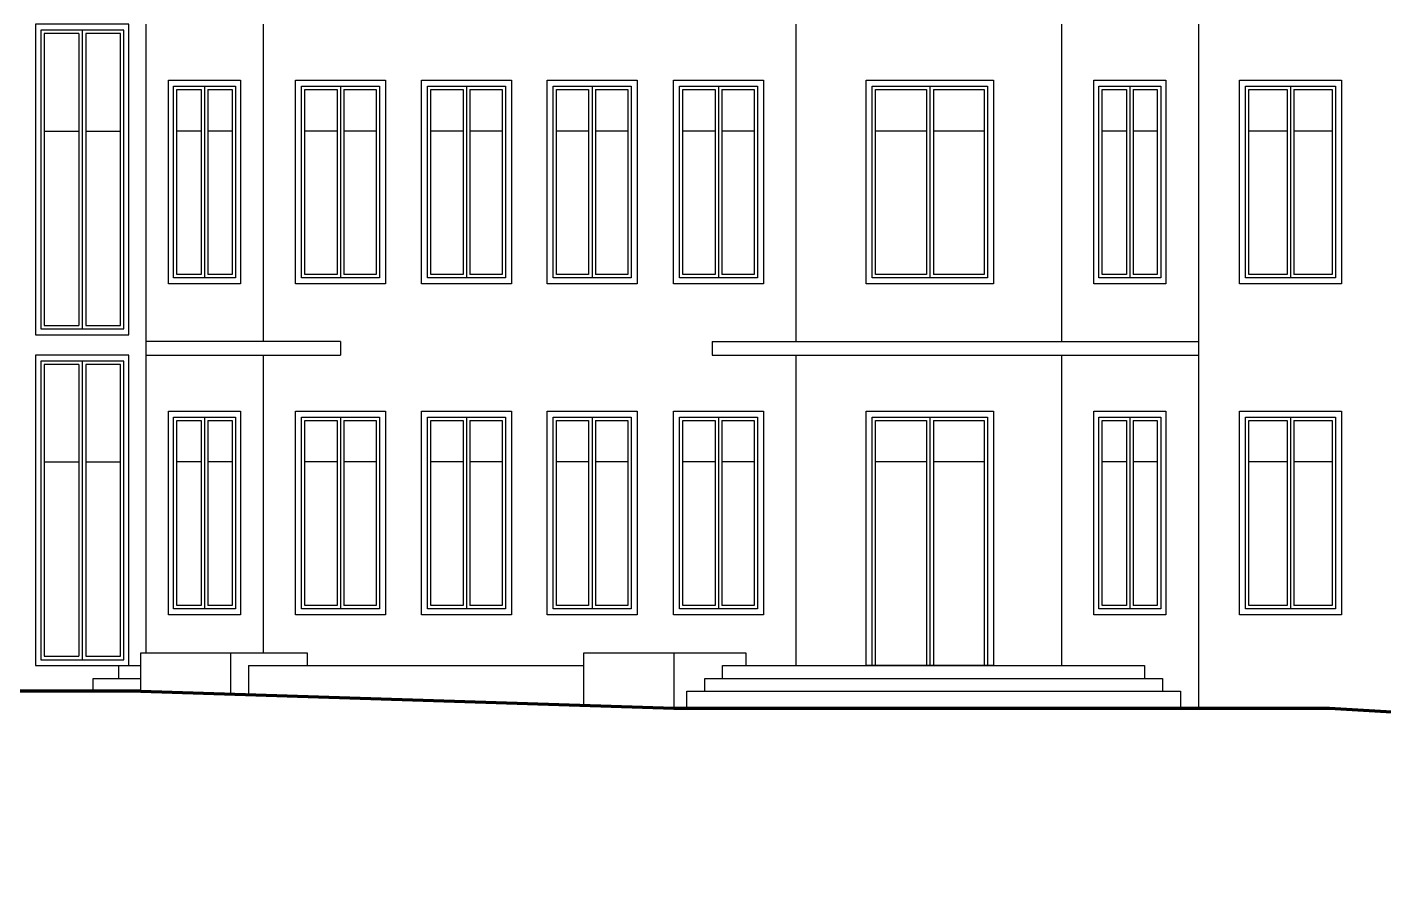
# Model space of a CAD drawing. Header units: inches. Extents: x -634 to 3638, y -6930911 to 5552.
# Drawn here: x 1330.36 to 1345.79, y 3474.09 to 3483.68 of the extents above; entities that cross this region are included whole.
import ezdxf

# ---------------------------------------------------------------- set-up
doc = ezdxf.new("R2010")
doc.units = ezdxf.units.IN
doc.header["$MEASUREMENT"] = 0
doc.linetypes.add('Dashed', pattern=[1128.888893, 564.444447, -564.444447])
for name, color, linetype, lineweight in [('ELEV', 134, 'Continuous', 18), ('WALLS', 7, 'Continuous', 70), ('фасады', 7, 'Continuous', 30), ('фасады2', 7, 'Continuous', 25)]:
    doc.layers.add(name, color=color, linetype=linetype, lineweight=lineweight)

msp = doc.modelspace()

# ---------------------------------------------------------------- hatches: boundary and pattern name
at = {"layer": 'ELEV', "linetype": 'Continuous'}
h = msp.add_hatch(dxfattribs=at)
h.set_pattern_fill('ANSI31', color=256, scale=0.01044, style=0)
h.set_pattern_definition([(45, (1262.311104, 3366.587935), (-0.02343928418428, 0.02343928418428), [])])
edge = h.paths.add_edge_path()
edge.add_ellipse((1445.78234, 3471.96182), major_axis=(0, 6932302.83262), ratio=0.00000001506, start_angle=89.999976115149, end_angle=270.000023884851)
edge.add_line((1445.67794, 3474.85168), (1445.67794, 3528.48347))
edge.add_line((1445.67794, 3528.48347), (1445.88675, 3528.48347))
edge.add_line((1445.88675, 3528.48347), (1445.88675, 3474.85168))

# ---------------------------------------------------------------- linework, layer by layer
at = {"layer": 'WALLS', "color": 7, "ltscale": 100}
for points in [[(1331.6593, 3476.13306), (1323.23236, 3476.13306)], [(1331.6593, 3476.13306), (1337.71875, 3475.94013)], [(1337.71875, 3475.94013), (1345.17384, 3475.94013)], [(1345.17384, 3475.94013), (1354.9378, 3475.36135)]]:
    msp.add_lwpolyline(points, dxfattribs=at)
at = {"layer": 'фасады', "color": 7, "linetype": 'Dashed', "ltscale": 100}
for points in [[(1331.71519, 3483.71508), (1331.71519, 3479.95301)], [(1333.04735, 3483.71508), (1333.04735, 3480.10735)], [(1339.10525, 3483.71508), (1339.10525, 3480.10735)], [(1342.12456, 3483.71508), (1342.12456, 3480.10735)], [(1343.68437, 3483.71508), (1343.68437, 3479.95301)], [(1333.92788, 3480.10735), (1331.71519, 3480.10735)], [(1333.92788, 3480.10735), (1333.92788, 3479.95301)], [(1338.15378, 3480.10735), (1338.15378, 3479.95301)], [(1338.15378, 3480.10735), (1343.68437, 3480.10735)], [(1331.71519, 3479.95301), (1331.71519, 3476.56714)], [(1331.71519, 3479.95301), (1333.92788, 3479.95301)], [(1333.04735, 3479.95301), (1333.04735, 3476.56714)], [(1338.15378, 3479.95301), (1343.68437, 3479.95301)], [(1339.10525, 3479.95301), (1339.10525, 3476.42245)], [(1342.12456, 3479.95301), (1342.12456, 3476.42245)], [(1343.68437, 3479.95301), (1343.68437, 3475.94013)], [(1331.6593, 3476.13306), (1331.6593, 3476.56714), (1332.67778, 3476.56714), (1332.67778, 3476.10063)], [(1332.67778, 3476.56714), (1333.55042, 3476.56714), (1333.55042, 3476.42245)], [(1336.69345, 3475.98836), (1336.69345, 3476.56714), (1337.71875, 3476.56714), (1337.71875, 3475.94013)], [(1337.71875, 3476.56714), (1338.53625, 3476.56714), (1338.53625, 3476.42245)], [(1330.82755, 3476.13306), (1330.82755, 3476.13306), (1331.11694, 3476.13306), (1331.11694, 3476.27775), (1331.40633, 3476.27775), (1331.40633, 3476.42245), (1331.6593, 3476.42245)], [(1332.88329, 3476.42245), (1336.69345, 3476.42245)], [(1332.88329, 3476.42245), (1332.88329, 3476.09409)], [(1338.27232, 3476.27775), (1338.27232, 3476.42245), (1343.06928, 3476.42245), (1343.06928, 3476.27775)], [(1331.11694, 3476.13306), (1331.6593, 3476.13306)], [(1331.40633, 3476.27775), (1331.6593, 3476.27775)], [(1337.86518, 3475.94013), (1337.86518, 3476.13306), (1343.4782, 3476.13306), (1343.4782, 3475.94013)], [(1338.06873, 3476.13306), (1338.06873, 3476.27775), (1343.27374, 3476.27775), (1343.27374, 3476.13306)]]:
    msp.add_lwpolyline(points, dxfattribs=at)
at = {"layer": 'фасады2', "color": 7, "ltscale": 100}
for p, q in [((1330.51904, 3483.64756), (1330.51904, 3480.25205)), ((1331.46438, 3483.64756), (1330.51904, 3483.64756)), ((1330.55763, 3483.60897), (1330.55763, 3480.29063)), ((1330.95313, 3483.60897), (1330.55763, 3483.60897)), ((1331.4258, 3483.60897), (1331.0303, 3483.60897)), ((1331.4258, 3480.29063), (1331.4258, 3483.60897)), ((1331.46438, 3480.25205), (1331.46438, 3483.64756)), ((1332.029, 3480.83083), (1332.029, 3483.0109)), ((1332.029, 3483.0109), (1332.73318, 3483.0109)), ((1332.06758, 3480.86941), (1332.06758, 3482.97232)), ((1332.06758, 3482.97232), (1332.34251, 3482.97232)), ((1332.41968, 3482.97232), (1332.6946, 3482.97232)), ((1332.6946, 3482.97232), (1332.6946, 3480.86941)), ((1332.73318, 3483.0109), (1332.73318, 3480.83083)), ((1333.48344, 3483.0109), (1334.37154, 3483.0109)), ((1333.48344, 3480.83083), (1333.48344, 3483.0109)), ((1333.52203, 3480.86941), (1333.52203, 3482.97232)), ((1333.52203, 3482.97232), (1333.88891, 3482.97232)), ((1334.37154, 3483.0109), (1334.37154, 3480.83083)), ((1334.91585, 3483.0109), (1335.80395, 3483.0109)), ((1334.91585, 3480.83083), (1334.91585, 3483.0109)), ((1334.95444, 3480.86941), (1334.95444, 3482.97232)), ((1334.95444, 3482.97232), (1335.32132, 3482.97232)), ((1335.80395, 3483.0109), (1335.80395, 3480.83083)), ((1336.34361, 3483.0109), (1337.23171, 3483.0109)), ((1336.34361, 3480.83083), (1336.34361, 3483.0109)), ((1336.3822, 3480.86941), (1336.3822, 3482.97232)), ((1336.3822, 3482.97232), (1336.74908, 3482.97232)), ((1337.23171, 3483.0109), (1337.23171, 3480.83083)), ((1337.78085, 3483.0109), (1338.66896, 3483.0109)), ((1337.78085, 3480.83083), (1337.78085, 3483.0109)), ((1337.81944, 3480.86941), (1337.81944, 3482.97232)), ((1337.81944, 3482.97232), (1338.18632, 3482.97232)), ((1338.66896, 3483.0109), (1338.66896, 3480.83083)), ((1339.97342, 3483.0109), (1341.28533, 3483.0109)), ((1339.97342, 3480.83083), (1339.97342, 3483.0109)), ((1340.01201, 3480.86941), (1340.01201, 3482.97232)), ((1340.01201, 3482.97232), (1340.59079, 3482.97232)), ((1341.28533, 3483.0109), (1341.28533, 3480.83083)), ((1342.54879, 3480.83083), (1342.54879, 3483.0109)), ((1342.54879, 3483.0109), (1343.25298, 3483.0109)), ((1342.58738, 3480.86941), (1342.58738, 3482.97232)), ((1342.58738, 3482.97232), (1342.8623, 3482.97232)), ((1342.93947, 3482.97232), (1343.21439, 3482.97232)), ((1343.21439, 3482.97232), (1343.21439, 3480.86941)), ((1343.25298, 3483.0109), (1343.25298, 3480.83083)), ((1332.73318, 3480.83083), (1332.029, 3480.83083)), ((1332.34251, 3480.86941), (1332.06758, 3480.86941)), ((1332.6946, 3480.86941), (1332.41968, 3480.86941)), ((1334.37154, 3480.83083), (1333.48344, 3480.83083)), ((1333.88891, 3480.86941), (1333.52203, 3480.86941)), ((1335.80395, 3480.83083), (1334.91585, 3480.83083)), ((1335.32132, 3480.86941), (1334.95444, 3480.86941)), ((1337.23171, 3480.83083), (1336.34361, 3480.83083)), ((1336.74908, 3480.86941), (1336.3822, 3480.86941)), ((1338.66896, 3480.83083), (1337.78085, 3480.83083)), ((1338.18632, 3480.86941), (1337.81944, 3480.86941)), ((1341.28533, 3480.83083), (1339.97342, 3480.83083)), ((1340.59079, 3480.86941), (1340.01201, 3480.86941)), ((1343.25298, 3480.83083), (1342.54879, 3480.83083)), ((1342.8623, 3480.86941), (1342.58738, 3480.86941)), ((1343.21439, 3480.86941), (1342.93947, 3480.86941)), ((1330.51904, 3480.25205), (1331.46438, 3480.25205)), ((1330.55763, 3480.29063), (1330.95313, 3480.29063)), ((1331.0303, 3480.29063), (1331.4258, 3480.29063)), ((1330.51904, 3479.88549), (1330.51904, 3476.48997)), ((1331.46438, 3479.88549), (1330.51904, 3479.88549)), ((1330.55763, 3479.8469), (1330.55763, 3476.52856)), ((1330.95313, 3479.8469), (1330.55763, 3479.8469)), ((1331.4258, 3479.8469), (1331.0303, 3479.8469)), ((1331.4258, 3476.52856), (1331.4258, 3479.8469)), ((1331.46438, 3476.48997), (1331.46438, 3479.88549)), ((1332.029, 3477.06875), (1332.029, 3479.24883)), ((1332.029, 3479.24883), (1332.73318, 3479.24883)), ((1332.73318, 3479.24883), (1332.73318, 3477.06875)), ((1333.48344, 3479.24883), (1334.37154, 3479.24883)), ((1333.48344, 3477.06875), (1333.48344, 3479.24883)), ((1334.37154, 3479.24883), (1334.37154, 3477.06875)), ((1334.91585, 3479.24883), (1335.80395, 3479.24883)), ((1334.91585, 3477.06875), (1334.91585, 3479.24883)), ((1335.80395, 3479.24883), (1335.80395, 3477.06875)), ((1336.34361, 3479.24883), (1337.23171, 3479.24883)), ((1336.34361, 3477.06875), (1336.34361, 3479.24883)), ((1337.23171, 3479.24883), (1337.23171, 3477.06875)), ((1337.78085, 3479.24883), (1338.66896, 3479.24883)), ((1337.78085, 3477.06875), (1337.78085, 3479.24883)), ((1338.66896, 3479.24883), (1338.66896, 3477.06875)), ((1339.97342, 3479.24883), (1341.28533, 3479.24883)), ((1339.97342, 3476.42245), (1339.97342, 3479.24883)), ((1341.28533, 3479.24883), (1341.28533, 3476.42245)), ((1342.54879, 3477.06875), (1342.54879, 3479.24883)), ((1342.54879, 3479.24883), (1343.25298, 3479.24883)), ((1343.25298, 3479.24883), (1343.25298, 3477.06875)), ((1332.06758, 3477.10734), (1332.06758, 3479.21024)), ((1332.06758, 3479.21024), (1332.34251, 3479.21024)), ((1332.41968, 3479.21024), (1332.6946, 3479.21024)), ((1332.6946, 3479.21024), (1332.6946, 3477.10734)), ((1333.52203, 3477.10734), (1333.52203, 3479.21024)), ((1333.52203, 3479.21024), (1333.88891, 3479.21024)), ((1334.95444, 3477.10734), (1334.95444, 3479.21024)), ((1334.95444, 3479.21024), (1335.32132, 3479.21024)), ((1336.3822, 3477.10734), (1336.3822, 3479.21024)), ((1336.3822, 3479.21024), (1336.74908, 3479.21024)), ((1337.81944, 3477.10734), (1337.81944, 3479.21024)), ((1337.81944, 3479.21024), (1338.18632, 3479.21024)), ((1340.01201, 3476.42245), (1340.01201, 3479.21024)), ((1340.01201, 3479.21024), (1340.59079, 3479.21024)), ((1340.66796, 3479.21024), (1341.24674, 3479.21024)), ((1341.24674, 3479.21024), (1341.24674, 3476.42245)), ((1342.58738, 3477.10734), (1342.58738, 3479.21024)), ((1342.58738, 3479.21024), (1342.8623, 3479.21024)), ((1342.93947, 3479.21024), (1343.21439, 3479.21024)), ((1343.21439, 3479.21024), (1343.21439, 3477.10734)), ((1332.73318, 3477.06875), (1332.029, 3477.06875)), ((1332.34251, 3477.10734), (1332.06758, 3477.10734)), ((1332.6946, 3477.10734), (1332.41968, 3477.10734)), ((1334.37154, 3477.06875), (1333.48344, 3477.06875)), ((1333.88891, 3477.10734), (1333.52203, 3477.10734)), ((1335.80395, 3477.06875), (1334.91585, 3477.06875)), ((1335.32132, 3477.10734), (1334.95444, 3477.10734)), ((1337.23171, 3477.06875), (1336.34361, 3477.06875)), ((1336.74908, 3477.10734), (1336.3822, 3477.10734)), ((1338.66896, 3477.06875), (1337.78085, 3477.06875)), ((1338.18632, 3477.10734), (1337.81944, 3477.10734)), ((1343.25298, 3477.06875), (1342.54879, 3477.06875)), ((1342.8623, 3477.10734), (1342.58738, 3477.10734)), ((1343.21439, 3477.10734), (1342.93947, 3477.10734)), ((1330.51904, 3476.48997), (1331.46438, 3476.48997)), ((1330.55763, 3476.52856), (1330.95313, 3476.52856)), ((1331.0303, 3476.52856), (1331.4258, 3476.52856))]:
    msp.add_line(p, q, dxfattribs=at)
for points in [[(1331.52226, 3483.71508), (1330.46117, 3483.71508), (1330.46117, 3480.18452), (1331.52226, 3480.18452)], [(1331.97112, 3483.07842), (1332.79106, 3483.07842), (1332.79106, 3480.7633), (1331.97112, 3480.7633)], [(1333.41592, 3483.07842), (1334.43907, 3483.07842), (1334.43907, 3480.7633), (1333.41592, 3480.7633)], [(1334.84833, 3483.07842), (1335.87148, 3483.07842), (1335.87148, 3480.7633), (1334.84833, 3480.7633)], [(1336.27609, 3483.07842), (1337.29924, 3483.07842), (1337.29924, 3480.7633), (1336.27609, 3480.7633)], [(1337.71333, 3483.07842), (1338.73648, 3483.07842), (1338.73648, 3480.7633), (1337.71333, 3480.7633)], [(1339.9059, 3483.07842), (1341.35285, 3483.07842), (1341.35285, 3480.7633), (1339.9059, 3480.7633)], [(1342.49092, 3483.07842), (1343.31085, 3483.07842), (1343.31085, 3480.7633), (1342.49092, 3480.7633)], [(1344.15029, 3483.07842), (1345.30785, 3483.07842), (1345.30785, 3480.7633), (1344.15029, 3480.7633)], [(1344.21782, 3483.0109), (1345.24033, 3483.0109), (1345.24033, 3480.83083), (1344.21782, 3480.83083)], [(1331.52226, 3479.95301), (1330.46117, 3479.95301), (1330.46117, 3476.42245), (1331.52226, 3476.42245)], [(1331.97112, 3479.31635), (1332.79106, 3479.31635), (1332.79106, 3477.00123), (1331.97112, 3477.00123)], [(1333.41592, 3479.31635), (1334.43907, 3479.31635), (1334.43907, 3477.00123), (1333.41592, 3477.00123)], [(1334.84833, 3479.31635), (1335.87148, 3479.31635), (1335.87148, 3477.00123), (1334.84833, 3477.00123)], [(1336.27609, 3479.31635), (1337.29924, 3479.31635), (1337.29924, 3477.00123), (1336.27609, 3477.00123)], [(1337.71333, 3479.31635), (1338.73648, 3479.31635), (1338.73648, 3477.00123), (1337.71333, 3477.00123)], [(1339.9059, 3479.31635), (1341.35285, 3479.31635), (1341.35285, 3476.42245), (1339.9059, 3476.42245)], [(1342.49092, 3479.31635), (1343.31085, 3479.31635), (1343.31085, 3477.00123), (1342.49092, 3477.00123)], [(1344.15029, 3479.31635), (1345.30785, 3479.31635), (1345.30785, 3477.00123), (1344.15029, 3477.00123)], [(1344.21782, 3479.24883), (1345.24033, 3479.24883), (1345.24033, 3477.06875), (1344.21782, 3477.06875)]]:
    msp.add_lwpolyline(points, close=True, dxfattribs=at)
for points in [[(1330.95313, 3483.60897), (1330.95313, 3480.29063)], [(1330.99171, 3483.64756), (1330.99171, 3480.25205)], [(1331.0303, 3483.60897), (1331.0303, 3480.29063)], [(1332.34251, 3482.97232), (1332.34251, 3480.86941)], [(1332.38109, 3483.0109), (1332.38109, 3480.83083)], [(1332.41968, 3482.97232), (1332.41968, 3480.86941)], [(1333.88891, 3482.97232), (1333.88891, 3480.86941)], [(1333.92749, 3483.0109), (1333.92749, 3480.83083)], [(1333.96608, 3482.97232), (1334.33296, 3482.97232), (1334.33296, 3480.86941), (1333.96608, 3480.86941)], [(1333.96608, 3482.97232), (1333.96608, 3480.86941)], [(1335.32132, 3482.97232), (1335.32132, 3480.86941)], [(1335.3599, 3483.0109), (1335.3599, 3480.83083)], [(1335.39849, 3482.97232), (1335.76537, 3482.97232), (1335.76537, 3480.86941), (1335.39849, 3480.86941)], [(1335.39849, 3482.97232), (1335.39849, 3480.86941)], [(1336.74908, 3482.97232), (1336.74908, 3480.86941)], [(1336.78766, 3483.0109), (1336.78766, 3480.83083)], [(1336.82625, 3482.97232), (1337.19313, 3482.97232), (1337.19313, 3480.86941), (1336.82625, 3480.86941)], [(1336.82625, 3482.97232), (1336.82625, 3480.86941)], [(1338.18632, 3482.97232), (1338.18632, 3480.86941)], [(1338.2249, 3483.0109), (1338.2249, 3480.83083)], [(1338.26349, 3482.97232), (1338.63037, 3482.97232), (1338.63037, 3480.86941), (1338.26349, 3480.86941)], [(1338.26349, 3482.97232), (1338.26349, 3480.86941)], [(1340.59079, 3482.97232), (1340.59079, 3480.86941)], [(1340.62938, 3483.0109), (1340.62938, 3480.83083)], [(1340.66796, 3482.97232), (1341.24674, 3482.97232), (1341.24674, 3480.86941), (1340.66796, 3480.86941)], [(1340.66796, 3482.97232), (1340.66796, 3480.86941)], [(1342.8623, 3482.97232), (1342.8623, 3480.86941)], [(1342.90088, 3483.0109), (1342.90088, 3480.83083)], [(1342.93947, 3482.97232), (1342.93947, 3480.86941)], [(1344.69049, 3480.86941), (1344.2564, 3480.86941), (1344.2564, 3482.97232), (1344.69049, 3482.97232)], [(1344.69049, 3482.97232), (1344.69049, 3480.86941)], [(1344.72907, 3483.0109), (1344.72907, 3480.83083)], [(1344.76766, 3482.97232), (1345.20174, 3482.97232), (1345.20174, 3480.86941), (1344.76766, 3480.86941)], [(1344.76766, 3482.97232), (1344.76766, 3480.86941)], [(1332.34251, 3482.10414), (1332.34251, 3480.86941)], [(1342.8623, 3482.10414), (1342.8623, 3480.86941)], [(1330.95313, 3479.8469), (1330.95313, 3476.52856)], [(1330.99171, 3479.88549), (1330.99171, 3476.48997)], [(1331.0303, 3479.8469), (1331.0303, 3476.52856)], [(1332.38109, 3479.24883), (1332.38109, 3477.06875)], [(1333.92749, 3479.24883), (1333.92749, 3477.06875)], [(1335.3599, 3479.24883), (1335.3599, 3477.06875)], [(1336.78766, 3479.24883), (1336.78766, 3477.06875)], [(1338.2249, 3479.24883), (1338.2249, 3477.06875)], [(1340.62938, 3479.24883), (1340.62938, 3476.42245)], [(1342.90088, 3479.24883), (1342.90088, 3477.06875)], [(1344.72907, 3479.24883), (1344.72907, 3477.06875)], [(1332.34251, 3479.21024), (1332.34251, 3477.10734)], [(1332.41968, 3479.21024), (1332.41968, 3477.10734)], [(1333.88891, 3479.21024), (1333.88891, 3477.10734)], [(1333.96608, 3479.21024), (1334.33296, 3479.21024), (1334.33296, 3477.10734), (1333.96608, 3477.10734)], [(1333.96608, 3479.21024), (1333.96608, 3477.10734)], [(1335.32132, 3479.21024), (1335.32132, 3477.10734)], [(1335.39849, 3479.21024), (1335.76537, 3479.21024), (1335.76537, 3477.10734), (1335.39849, 3477.10734)], [(1335.39849, 3479.21024), (1335.39849, 3477.10734)], [(1336.74908, 3479.21024), (1336.74908, 3477.10734)], [(1336.82625, 3479.21024), (1337.19313, 3479.21024), (1337.19313, 3477.10734), (1336.82625, 3477.10734)], [(1336.82625, 3479.21024), (1336.82625, 3477.10734)], [(1338.18632, 3479.21024), (1338.18632, 3477.10734)], [(1338.26349, 3479.21024), (1338.63037, 3479.21024), (1338.63037, 3477.10734), (1338.26349, 3477.10734)], [(1338.26349, 3479.21024), (1338.26349, 3477.10734)], [(1340.59079, 3479.21024), (1340.59079, 3476.42245)], [(1340.66796, 3479.21024), (1340.66796, 3476.42245)], [(1342.8623, 3479.21024), (1342.8623, 3477.10734)], [(1342.93947, 3479.21024), (1342.93947, 3477.10734)], [(1344.69049, 3477.10734), (1344.2564, 3477.10734), (1344.2564, 3479.21024), (1344.69049, 3479.21024)], [(1344.69049, 3479.21024), (1344.69049, 3477.10734)], [(1344.76766, 3479.21024), (1345.20174, 3479.21024), (1345.20174, 3477.10734), (1344.76766, 3477.10734)], [(1344.76766, 3479.21024), (1344.76766, 3477.10734)], [(1332.34251, 3478.34207), (1332.34251, 3477.10734)], [(1342.8623, 3478.34207), (1342.8623, 3477.10734)]]:
    msp.add_lwpolyline(points, dxfattribs=at)
at = {"layer": 'фасады2', "color": 7, "linetype": 'Dashed', "ltscale": 100}
for points in [[(1330.55763, 3482.49964), (1330.95313, 3482.49964)], [(1331.0303, 3482.49964), (1331.4258, 3482.49964)], [(1332.34251, 3482.49964), (1332.06758, 3482.49964)], [(1332.6946, 3482.49964), (1332.41968, 3482.49964)], [(1333.88891, 3482.49964), (1333.52203, 3482.49964)], [(1334.33296, 3482.49964), (1333.96608, 3482.49964)], [(1335.32132, 3482.49964), (1334.95444, 3482.49964)], [(1335.76537, 3482.49964), (1335.39849, 3482.49964)], [(1336.74908, 3482.49964), (1336.3822, 3482.49964)], [(1337.19313, 3482.49964), (1336.82625, 3482.49964)], [(1338.18632, 3482.49964), (1337.81944, 3482.49964)], [(1338.63037, 3482.49964), (1338.26349, 3482.49964)], [(1340.59079, 3482.49964), (1340.01201, 3482.49964)], [(1341.24674, 3482.49964), (1340.66796, 3482.49964)], [(1342.8623, 3482.49964), (1342.58738, 3482.49964)], [(1343.21439, 3482.49964), (1342.93947, 3482.49964)], [(1344.69049, 3482.49964), (1344.2564, 3482.49964)], [(1345.20174, 3482.49964), (1344.76766, 3482.49964)], [(1330.55763, 3478.73757), (1330.95313, 3478.73757)], [(1331.0303, 3478.73757), (1331.4258, 3478.73757)], [(1332.34251, 3478.73757), (1332.06758, 3478.73757)], [(1332.6946, 3478.73757), (1332.41968, 3478.73757)], [(1333.88891, 3478.73757), (1333.52203, 3478.73757)], [(1334.33296, 3478.73757), (1333.96608, 3478.73757)], [(1335.32132, 3478.73757), (1334.95444, 3478.73757)], [(1335.76537, 3478.73757), (1335.39849, 3478.73757)], [(1336.74908, 3478.73757), (1336.3822, 3478.73757)], [(1337.19313, 3478.73757), (1336.82625, 3478.73757)], [(1338.18632, 3478.73757), (1337.81944, 3478.73757)], [(1338.63037, 3478.73757), (1338.26349, 3478.73757)], [(1340.59079, 3478.73757), (1340.01201, 3478.73757)], [(1341.24674, 3478.73757), (1340.66796, 3478.73757)], [(1342.8623, 3478.73757), (1342.58738, 3478.73757)], [(1343.21439, 3478.73757), (1342.93947, 3478.73757)], [(1344.69049, 3478.73757), (1344.2564, 3478.73757)], [(1345.20174, 3478.73757), (1344.76766, 3478.73757)]]:
    msp.add_lwpolyline(points, dxfattribs=at)

doc.saveas('drawing.dxf')
